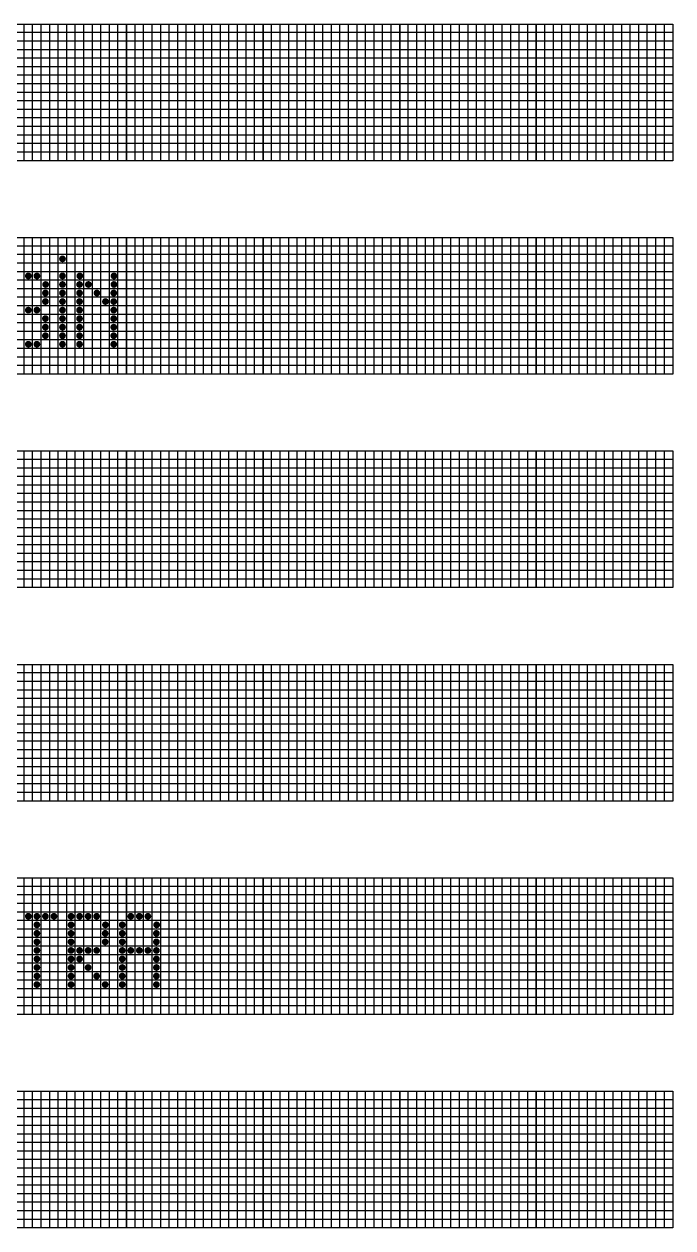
# Model space of a CAD drawing. Header units: millimetres. Extents: x -420 to 1601, y -250 to 2666.
# Drawn here: x 340 to 1100, y 1250 to 2660 of the extents above; entities that cross this region are included whole.
import ezdxf

# ---------------------------------------------------------------- set-up
doc = ezdxf.new("R2010")
doc.units = ezdxf.units.MM
doc.layers.add('1', color=252, linetype='Continuous')

# ---------------------------------------------------------------- blocks, each defined once
blk = doc.blocks.new('A$C286635286')
at = {"layer": '1'}
for p, q in [((20, 160), (180, 160)), ((20, 0), (20, 160)), ((30, 0), (30, 160)), ((40, 0), (40, 160)), ((50, 0), (50, 160)), ((60, 0), (60, 160)), ((70, 0), (70, 160)), ((80, 0), (80, 160)), ((90, 0), (90, 160)), ((100, 0), (100, 160)), ((110, 0), (110, 160)), ((120, 0), (120, 160)), ((130, 0), (130, 160)), ((140, 0), (140, 160)), ((150, 0), (150, 160)), ((160, 0), (160, 160)), ((170, 0), (170, 160)), ((180, 160), (180, 0)), ((180, 150), (20, 150)), ((180, 140), (20, 140)), ((180, 130), (20, 130)), ((180, 120), (20, 120)), ((180, 110), (20, 110)), ((180, 100), (20, 100)), ((180, 90), (20, 90)), ((180, 80), (20, 80)), ((180, 70), (20, 70)), ((180, 60), (20, 60)), ((180, 50), (20, 50)), ((180, 40), (20, 40)), ((180, 30), (20, 30)), ((180, 20), (20, 20)), ((180, 10), (20, 10)), ((180, 0), (20, 0))]:
    blk.add_line(p, q, dxfattribs=at)

msp = doc.modelspace()

# ---------------------------------------------------------------- hatches: boundary and pattern name
at = {"true_color": 0xff4500}
h = msp.add_hatch(color=20, dxfattribs=at)
h.set_gradient(color1=(255, 69, 0), color2=(234, 62, 0), one_color=1, name='INVSPHERICAL')
h.paths.add_polyline_path([(381, 2385, 1), (389, 2385, 1)])
edge = h.paths.add_edge_path(flags=0)
edge.add_arc((385, 2385), 4, 0, 360)
edge = h.paths.add_edge_path(flags=16)
edge.add_arc((385, 2385), 4, 0, 360)
h = msp.add_hatch(color=20, dxfattribs=at)
h.set_gradient(color1=(255, 69, 0), color2=(234, 62, 0), one_color=1, name='INVSPHERICAL')
h.paths.add_polyline_path([(341, 2365, 1), (349, 2365, 1)])
edge = h.paths.add_edge_path(flags=0)
edge.add_arc((345, 2365), 4, 0, 360)
edge = h.paths.add_edge_path(flags=16)
edge.add_arc((345, 2365), 4, 0, 360)
h = msp.add_hatch(color=20, dxfattribs=at)
h.set_gradient(color1=(255, 69, 0), color2=(234, 62, 0), one_color=1, name='INVSPHERICAL')
h.paths.add_polyline_path([(351, 2365, 1), (359, 2365, 1)])
edge = h.paths.add_edge_path(flags=0)
edge.add_arc((355, 2365), 4, 0, 360)
edge = h.paths.add_edge_path(flags=16)
edge.add_arc((355, 2365), 4, 0, 360)
h = msp.add_hatch(color=20, dxfattribs=at)
h.set_gradient(color1=(255, 69, 0), color2=(234, 62, 0), one_color=1, name='INVSPHERICAL')
h.paths.add_polyline_path([(381, 2365, 1), (389, 2365, 1)])
edge = h.paths.add_edge_path(flags=0)
edge.add_arc((385, 2365), 4, 0, 360)
edge = h.paths.add_edge_path(flags=16)
edge.add_arc((385, 2365), 4, 0, 360)
h = msp.add_hatch(color=20, dxfattribs=at)
h.set_gradient(color1=(255, 69, 0), color2=(234, 62, 0), one_color=1, name='INVSPHERICAL')
h.paths.add_polyline_path([(401.3, 2365, 1), (409.3, 2365, 1)])
edge = h.paths.add_edge_path(flags=0)
edge.add_arc((405.3, 2365), 4, 0, 360)
edge = h.paths.add_edge_path(flags=16)
edge.add_arc((405.3, 2365), 4, 0, 360)
h = msp.add_hatch(color=20, dxfattribs=at)
h.set_gradient(color1=(255, 69, 0), color2=(234, 62, 0), one_color=1, name='INVSPHERICAL')
h.paths.add_polyline_path([(441.3, 2365, 1), (449.3, 2365, 1)])
edge = h.paths.add_edge_path(flags=0)
edge.add_arc((445.3, 2365), 4, 0, 360)
edge = h.paths.add_edge_path(flags=16)
edge.add_arc((445.3, 2365), 4, 0, 360)
h = msp.add_hatch(color=20, dxfattribs=at)
h.set_gradient(color1=(255, 69, 0), color2=(234, 62, 0), one_color=1, name='INVSPHERICAL')
h.paths.add_polyline_path([(361.3, 2355, 1), (369.3, 2355, 1)])
edge = h.paths.add_edge_path(flags=0)
edge.add_arc((365.3, 2355), 4, 0, 360)
edge = h.paths.add_edge_path(flags=16)
edge.add_arc((365.3, 2355), 4, 0, 360)
h = msp.add_hatch(color=20, dxfattribs=at)
h.set_gradient(color1=(255, 69, 0), color2=(234, 62, 0), one_color=1, name='INVSPHERICAL')
h.paths.add_polyline_path([(381, 2355, 1), (389, 2355, 1)])
edge = h.paths.add_edge_path(flags=0)
edge.add_arc((385, 2355), 4, 0, 360)
edge = h.paths.add_edge_path(flags=16)
edge.add_arc((385, 2355), 4, 0, 360)
h = msp.add_hatch(color=20, dxfattribs=at)
h.set_gradient(color1=(255, 69, 0), color2=(234, 62, 0), one_color=1, name='INVSPHERICAL')
h.paths.add_polyline_path([(401, 2355, 1), (409, 2355, 1)])
edge = h.paths.add_edge_path(flags=0)
edge.add_arc((405, 2355), 4, 0, 360)
edge = h.paths.add_edge_path(flags=16)
edge.add_arc((405, 2355), 4, 0, 360)
h = msp.add_hatch(color=20, dxfattribs=at)
h.set_gradient(color1=(255, 69, 0), color2=(234, 62, 0), one_color=1, name='INVSPHERICAL')
h.paths.add_polyline_path([(411.3, 2355, 1), (419.3, 2355, 1)])
edge = h.paths.add_edge_path(flags=0)
edge.add_arc((415.3, 2355), 4, 0, 360)
edge = h.paths.add_edge_path(flags=16)
edge.add_arc((415.3, 2355), 4, 0, 360)
h = msp.add_hatch(color=20, dxfattribs=at)
h.set_gradient(color1=(255, 69, 0), color2=(234, 62, 0), one_color=1, name='INVSPHERICAL')
h.paths.add_polyline_path([(441.3, 2355, 1), (449.3, 2355, 1)])
edge = h.paths.add_edge_path(flags=0)
edge.add_arc((445.3, 2355), 4, 0, 360)
edge = h.paths.add_edge_path(flags=16)
edge.add_arc((445.3, 2355), 4, 0, 360)
h = msp.add_hatch(color=20, dxfattribs=at)
h.set_gradient(color1=(255, 69, 0), color2=(234, 62, 0), one_color=1, name='INVSPHERICAL')
h.paths.add_polyline_path([(361, 2345, 1), (369, 2345, 1)])
edge = h.paths.add_edge_path(flags=0)
edge.add_arc((365, 2345), 4, 0, 360)
edge = h.paths.add_edge_path(flags=16)
edge.add_arc((365, 2345), 4, 0, 360)
h = msp.add_hatch(color=20, dxfattribs=at)
h.set_gradient(color1=(255, 69, 0), color2=(234, 62, 0), one_color=1, name='INVSPHERICAL')
h.paths.add_polyline_path([(381, 2345, 1), (389, 2345, 1)])
edge = h.paths.add_edge_path(flags=0)
edge.add_arc((385, 2345), 4, 0, 360)
edge = h.paths.add_edge_path(flags=16)
edge.add_arc((385, 2345), 4, 0, 360)
h = msp.add_hatch(color=20, dxfattribs=at)
h.set_gradient(color1=(255, 69, 0), color2=(234, 62, 0), one_color=1, name='INVSPHERICAL')
h.paths.add_polyline_path([(401, 2345, 1), (409, 2345, 1)])
edge = h.paths.add_edge_path(flags=0)
edge.add_arc((405, 2345), 4, 0, 360)
edge = h.paths.add_edge_path(flags=16)
edge.add_arc((405, 2345), 4, 0, 360)
h = msp.add_hatch(color=20, dxfattribs=at)
h.set_gradient(color1=(255, 69, 0), color2=(234, 62, 0), one_color=1, name='INVSPHERICAL')
h.paths.add_polyline_path([(421.3, 2345, 1), (429.3, 2345, 1)])
edge = h.paths.add_edge_path(flags=0)
edge.add_arc((425.3, 2345), 4, 0, 360)
edge = h.paths.add_edge_path(flags=16)
edge.add_arc((425.3, 2345), 4, 0, 360)
h = msp.add_hatch(color=20, dxfattribs=at)
h.set_gradient(color1=(255, 69, 0), color2=(234, 62, 0), one_color=1, name='INVSPHERICAL')
h.paths.add_polyline_path([(441, 2345, 1), (449, 2345, 1)])
edge = h.paths.add_edge_path(flags=0)
edge.add_arc((445, 2345), 4, 0, 360)
edge = h.paths.add_edge_path(flags=16)
edge.add_arc((445, 2345), 4, 0, 360)
h = msp.add_hatch(color=20, dxfattribs=at)
h.set_gradient(color1=(255, 69, 0), color2=(234, 62, 0), one_color=1, name='INVSPHERICAL')
h.paths.add_polyline_path([(341, 2325, 1), (349, 2325, 1)])
edge = h.paths.add_edge_path(flags=0)
edge.add_arc((345, 2325), 4, 0, 360)
edge = h.paths.add_edge_path(flags=16)
edge.add_arc((345, 2325), 4, 0, 360)
h = msp.add_hatch(color=20, dxfattribs=at)
h.set_gradient(color1=(255, 69, 0), color2=(234, 62, 0), one_color=1, name='INVSPHERICAL')
h.paths.add_polyline_path([(351, 2325, 1), (359, 2325, 1)])
edge = h.paths.add_edge_path(flags=0)
edge.add_arc((355, 2325), 4, 0, 360)
edge = h.paths.add_edge_path(flags=16)
edge.add_arc((355, 2325), 4, 0, 360)
h = msp.add_hatch(color=20, dxfattribs=at)
h.set_gradient(color1=(255, 69, 0), color2=(234, 62, 0), one_color=1, name='INVSPHERICAL')
h.paths.add_polyline_path([(361, 2335, 1), (369, 2335, 1)])
edge = h.paths.add_edge_path(flags=0)
edge.add_arc((365, 2335), 4, 0, 360)
edge = h.paths.add_edge_path(flags=16)
edge.add_arc((365, 2335), 4, 0, 360)
h = msp.add_hatch(color=20, dxfattribs=at)
h.set_gradient(color1=(255, 69, 0), color2=(234, 62, 0), one_color=1, name='INVSPHERICAL')
h.paths.add_polyline_path([(381, 2335, 1), (389, 2335, 1)])
edge = h.paths.add_edge_path(flags=0)
edge.add_arc((385, 2335), 4, 0, 360)
edge = h.paths.add_edge_path(flags=16)
edge.add_arc((385, 2335), 4, 0, 360)
h = msp.add_hatch(color=20, dxfattribs=at)
h.set_gradient(color1=(255, 69, 0), color2=(234, 62, 0), one_color=1, name='INVSPHERICAL')
h.paths.add_polyline_path([(381, 2325, 1), (389, 2325, 1)])
edge = h.paths.add_edge_path(flags=0)
edge.add_arc((385, 2325), 4, 0, 360)
edge = h.paths.add_edge_path(flags=16)
edge.add_arc((385, 2325), 4, 0, 360)
h = msp.add_hatch(color=20, dxfattribs=at)
h.set_gradient(color1=(255, 69, 0), color2=(234, 62, 0), one_color=1, name='INVSPHERICAL')
h.paths.add_polyline_path([(401, 2335, 1), (409, 2335, 1)])
edge = h.paths.add_edge_path(flags=0)
edge.add_arc((405, 2335), 4, 0, 360)
edge = h.paths.add_edge_path(flags=16)
edge.add_arc((405, 2335), 4, 0, 360)
h = msp.add_hatch(color=20, dxfattribs=at)
h.set_gradient(color1=(255, 69, 0), color2=(234, 62, 0), one_color=1, name='INVSPHERICAL')
h.paths.add_polyline_path([(401, 2325, 1), (409, 2325, 1)])
edge = h.paths.add_edge_path(flags=0)
edge.add_arc((405, 2325), 4, 0, 360)
edge = h.paths.add_edge_path(flags=16)
edge.add_arc((405, 2325), 4, 0, 360)
h = msp.add_hatch(color=20, dxfattribs=at)
h.set_gradient(color1=(255, 69, 0), color2=(234, 62, 0), one_color=1, name='INVSPHERICAL')
h.paths.add_polyline_path([(431.3, 2335, 1), (439.3, 2335, 1)])
edge = h.paths.add_edge_path(flags=0)
edge.add_arc((435.3, 2335), 4, 0, 360)
edge = h.paths.add_edge_path(flags=16)
edge.add_arc((435.3, 2335), 4, 0, 360)
h = msp.add_hatch(color=20, dxfattribs=at)
h.set_gradient(color1=(255, 69, 0), color2=(234, 62, 0), one_color=1, name='INVSPHERICAL')
h.paths.add_polyline_path([(441, 2335, 1), (449, 2335, 1)])
edge = h.paths.add_edge_path(flags=0)
edge.add_arc((445, 2335), 4, 0, 360)
edge = h.paths.add_edge_path(flags=16)
edge.add_arc((445, 2335), 4, 0, 360)
h = msp.add_hatch(color=20, dxfattribs=at)
h.set_gradient(color1=(255, 69, 0), color2=(234, 62, 0), one_color=1, name='INVSPHERICAL')
h.paths.add_polyline_path([(441, 2325, 1), (449, 2325, 1)])
edge = h.paths.add_edge_path(flags=0)
edge.add_arc((445, 2325), 4, 0, 360)
edge = h.paths.add_edge_path(flags=16)
edge.add_arc((445, 2325), 4, 0, 360)
h = msp.add_hatch(color=20, dxfattribs=at)
h.set_gradient(color1=(255, 69, 0), color2=(234, 62, 0), one_color=1, name='INVSPHERICAL')
h.paths.add_polyline_path([(361, 2315, 1), (369, 2315, 1)])
edge = h.paths.add_edge_path(flags=0)
edge.add_arc((365, 2315), 4, 0, 360)
edge = h.paths.add_edge_path(flags=16)
edge.add_arc((365, 2315), 4, 0, 360)
h = msp.add_hatch(color=20, dxfattribs=at)
h.set_gradient(color1=(255, 69, 0), color2=(234, 62, 0), one_color=1, name='INVSPHERICAL')
h.paths.add_polyline_path([(381, 2315, 1), (389, 2315, 1)])
edge = h.paths.add_edge_path(flags=0)
edge.add_arc((385, 2315), 4, 0, 360)
edge = h.paths.add_edge_path(flags=16)
edge.add_arc((385, 2315), 4, 0, 360)
h = msp.add_hatch(color=20, dxfattribs=at)
h.set_gradient(color1=(255, 69, 0), color2=(234, 62, 0), one_color=1, name='INVSPHERICAL')
h.paths.add_polyline_path([(401, 2315, 1), (409, 2315, 1)])
edge = h.paths.add_edge_path(flags=0)
edge.add_arc((405, 2315), 4, 0, 360)
edge = h.paths.add_edge_path(flags=16)
edge.add_arc((405, 2315), 4, 0, 360)
h = msp.add_hatch(color=20, dxfattribs=at)
h.set_gradient(color1=(255, 69, 0), color2=(234, 62, 0), one_color=1, name='INVSPHERICAL')
h.paths.add_polyline_path([(441, 2315, 1), (449, 2315, 1)])
edge = h.paths.add_edge_path(flags=0)
edge.add_arc((445, 2315), 4, 0, 360)
edge = h.paths.add_edge_path(flags=16)
edge.add_arc((445, 2315), 4, 0, 360)
h = msp.add_hatch(color=20, dxfattribs=at)
h.set_gradient(color1=(255, 69, 0), color2=(234, 62, 0), one_color=1, name='INVSPHERICAL')
h.paths.add_polyline_path([(361, 2305, 1), (369, 2305, 1)])
edge = h.paths.add_edge_path(flags=0)
edge.add_arc((365, 2305), 4, 0, 360)
edge = h.paths.add_edge_path(flags=16)
edge.add_arc((365, 2305), 4, 0, 360)
h = msp.add_hatch(color=20, dxfattribs=at)
h.set_gradient(color1=(255, 69, 0), color2=(234, 62, 0), one_color=1, name='INVSPHERICAL')
h.paths.add_polyline_path([(361, 2295, 1), (369, 2295, 1)])
edge = h.paths.add_edge_path(flags=0)
edge.add_arc((365, 2295), 4, 0, 360)
edge = h.paths.add_edge_path(flags=16)
edge.add_arc((365, 2295), 4, 0, 360)
h = msp.add_hatch(color=20, dxfattribs=at)
h.set_gradient(color1=(255, 69, 0), color2=(234, 62, 0), one_color=1, name='INVSPHERICAL')
h.paths.add_polyline_path([(381, 2305, 1), (389, 2305, 1)])
edge = h.paths.add_edge_path(flags=0)
edge.add_arc((385, 2305), 4, 0, 360)
edge = h.paths.add_edge_path(flags=16)
edge.add_arc((385, 2305), 4, 0, 360)
h = msp.add_hatch(color=20, dxfattribs=at)
h.set_gradient(color1=(255, 69, 0), color2=(234, 62, 0), one_color=1, name='INVSPHERICAL')
h.paths.add_polyline_path([(381, 2295, 1), (389, 2295, 1)])
edge = h.paths.add_edge_path(flags=0)
edge.add_arc((385, 2295), 4, 0, 360)
edge = h.paths.add_edge_path(flags=16)
edge.add_arc((385, 2295), 4, 0, 360)
h = msp.add_hatch(color=20, dxfattribs=at)
h.set_gradient(color1=(255, 69, 0), color2=(234, 62, 0), one_color=1, name='INVSPHERICAL')
h.paths.add_polyline_path([(401, 2305, 1), (409, 2305, 1)])
edge = h.paths.add_edge_path(flags=0)
edge.add_arc((405, 2305), 4, 0, 360)
edge = h.paths.add_edge_path(flags=16)
edge.add_arc((405, 2305), 4, 0, 360)
h = msp.add_hatch(color=20, dxfattribs=at)
h.set_gradient(color1=(255, 69, 0), color2=(234, 62, 0), one_color=1, name='INVSPHERICAL')
h.paths.add_polyline_path([(401, 2295, 1), (409, 2295, 1)])
edge = h.paths.add_edge_path(flags=0)
edge.add_arc((405, 2295), 4, 0, 360)
edge = h.paths.add_edge_path(flags=16)
edge.add_arc((405, 2295), 4, 0, 360)
h = msp.add_hatch(color=20, dxfattribs=at)
h.set_gradient(color1=(255, 69, 0), color2=(234, 62, 0), one_color=1, name='INVSPHERICAL')
h.paths.add_polyline_path([(441, 2305, 1), (449, 2305, 1)])
edge = h.paths.add_edge_path(flags=0)
edge.add_arc((445, 2305), 4, 0, 360)
edge = h.paths.add_edge_path(flags=16)
edge.add_arc((445, 2305), 4, 0, 360)
h = msp.add_hatch(color=20, dxfattribs=at)
h.set_gradient(color1=(255, 69, 0), color2=(234, 62, 0), one_color=1, name='INVSPHERICAL')
h.paths.add_polyline_path([(441, 2295, 1), (449, 2295, 1)])
edge = h.paths.add_edge_path(flags=0)
edge.add_arc((445, 2295), 4, 0, 360)
edge = h.paths.add_edge_path(flags=16)
edge.add_arc((445, 2295), 4, 0, 360)
h = msp.add_hatch(color=20, dxfattribs=at)
h.set_gradient(color1=(255, 69, 0), color2=(234, 62, 0), one_color=1, name='INVSPHERICAL')
h.paths.add_polyline_path([(341, 2285, 1), (349, 2285, 1)])
edge = h.paths.add_edge_path(flags=0)
edge.add_arc((345, 2285), 4, 0, 360)
edge = h.paths.add_edge_path(flags=16)
edge.add_arc((345, 2285), 4, 0, 360)
h = msp.add_hatch(color=20, dxfattribs=at)
h.set_gradient(color1=(255, 69, 0), color2=(234, 62, 0), one_color=1, name='INVSPHERICAL')
h.paths.add_polyline_path([(351, 2285, 1), (359, 2285, 1)])
edge = h.paths.add_edge_path(flags=0)
edge.add_arc((355, 2285), 4, 0, 360)
edge = h.paths.add_edge_path(flags=16)
edge.add_arc((355, 2285), 4, 0, 360)
h = msp.add_hatch(color=20, dxfattribs=at)
h.set_gradient(color1=(255, 69, 0), color2=(234, 62, 0), one_color=1, name='INVSPHERICAL')
h.paths.add_polyline_path([(381, 2285, 1), (389, 2285, 1)])
edge = h.paths.add_edge_path(flags=0)
edge.add_arc((385, 2285), 4, 0, 360)
edge = h.paths.add_edge_path(flags=16)
edge.add_arc((385, 2285), 4, 0, 360)
h = msp.add_hatch(color=20, dxfattribs=at)
h.set_gradient(color1=(255, 69, 0), color2=(234, 62, 0), one_color=1, name='INVSPHERICAL')
h.paths.add_polyline_path([(401, 2285, 1), (409, 2285, 1)])
edge = h.paths.add_edge_path(flags=0)
edge.add_arc((405, 2285), 4, 0, 360)
edge = h.paths.add_edge_path(flags=16)
edge.add_arc((405, 2285), 4, 0, 360)
h = msp.add_hatch(color=20, dxfattribs=at)
h.set_gradient(color1=(255, 69, 0), color2=(234, 62, 0), one_color=1, name='INVSPHERICAL')
h.paths.add_polyline_path([(441, 2285, 1), (449, 2285, 1)])
edge = h.paths.add_edge_path(flags=0)
edge.add_arc((445, 2285), 4, 0, 360)
edge = h.paths.add_edge_path(flags=16)
edge.add_arc((445, 2285), 4, 0, 360)
h = msp.add_hatch(color=20, dxfattribs=at)
h.set_gradient(color1=(255, 69, 0), color2=(234, 62, 0), one_color=1, name='INVSPHERICAL')
h.paths.add_polyline_path([(341, 1615, 1), (349, 1615, 1)])
edge = h.paths.add_edge_path(flags=0)
edge.add_arc((345, 1615), 4, 0, 360)
edge = h.paths.add_edge_path(flags=16)
edge.add_arc((345, 1615), 4, 0, 360)
h = msp.add_hatch(color=20, dxfattribs=at)
h.set_gradient(color1=(255, 69, 0), color2=(234, 62, 0), one_color=1, name='INVSPHERICAL')
h.paths.add_polyline_path([(351, 1615, 1), (359, 1615, 1)])
edge = h.paths.add_edge_path(flags=0)
edge.add_arc((355, 1615), 4, 0, 360)
edge = h.paths.add_edge_path(flags=16)
edge.add_arc((355, 1615), 4, 0, 360)
h = msp.add_hatch(color=20, dxfattribs=at)
h.set_gradient(color1=(255, 69, 0), color2=(234, 62, 0), one_color=1, name='INVSPHERICAL')
h.paths.add_polyline_path([(351, 1605, 1), (359, 1605, 1)])
edge = h.paths.add_edge_path(flags=0)
edge.add_arc((355, 1605), 4, 0, 360)
edge = h.paths.add_edge_path(flags=16)
edge.add_arc((355, 1605), 4, 0, 360)
h = msp.add_hatch(color=20, dxfattribs=at)
h.set_gradient(color1=(255, 69, 0), color2=(234, 62, 0), one_color=1, name='INVSPHERICAL')
h.paths.add_polyline_path([(361, 1615, 1), (369, 1615, 1)])
edge = h.paths.add_edge_path(flags=0)
edge.add_arc((365, 1615), 4, 0, 360)
edge = h.paths.add_edge_path(flags=16)
edge.add_arc((365, 1615), 4, 0, 360)
h = msp.add_hatch(color=20, dxfattribs=at)
h.set_gradient(color1=(255, 69, 0), color2=(234, 62, 0), one_color=1, name='INVSPHERICAL')
h.paths.add_polyline_path([(371, 1615, 1), (379, 1615, 1)])
edge = h.paths.add_edge_path(flags=0)
edge.add_arc((375, 1615), 4, 0, 360)
edge = h.paths.add_edge_path(flags=16)
edge.add_arc((375, 1615), 4, 0, 360)
h = msp.add_hatch(color=20, dxfattribs=at)
h.set_gradient(color1=(255, 69, 0), color2=(234, 62, 0), one_color=1, name='INVSPHERICAL')
h.paths.add_polyline_path([(391, 1615, 1), (399, 1615, 1)])
edge = h.paths.add_edge_path(flags=0)
edge.add_arc((395, 1615), 4, 0, 360)
edge = h.paths.add_edge_path(flags=16)
edge.add_arc((395, 1615), 4, 0, 360)
h = msp.add_hatch(color=20, dxfattribs=at)
h.set_gradient(color1=(255, 69, 0), color2=(234, 62, 0), one_color=1, name='INVSPHERICAL')
h.paths.add_polyline_path([(391, 1605, 1), (399, 1605, 1)])
edge = h.paths.add_edge_path(flags=0)
edge.add_arc((395, 1605), 4, 0, 360)
edge = h.paths.add_edge_path(flags=16)
edge.add_arc((395, 1605), 4, 0, 360)
h = msp.add_hatch(color=20, dxfattribs=at)
h.set_gradient(color1=(255, 69, 0), color2=(234, 62, 0), one_color=1, name='INVSPHERICAL')
h.paths.add_polyline_path([(401, 1615, 1), (409, 1615, 1)])
edge = h.paths.add_edge_path(flags=0)
edge.add_arc((405, 1615), 4, 0, 360)
edge = h.paths.add_edge_path(flags=16)
edge.add_arc((405, 1615), 4, 0, 360)
h = msp.add_hatch(color=20, dxfattribs=at)
h.set_gradient(color1=(255, 69, 0), color2=(234, 62, 0), one_color=1, name='INVSPHERICAL')
h.paths.add_polyline_path([(411, 1615, 1), (419, 1615, 1)])
edge = h.paths.add_edge_path(flags=0)
edge.add_arc((415, 1615), 4, 0, 360)
edge = h.paths.add_edge_path(flags=16)
edge.add_arc((415, 1615), 4, 0, 360)
h = msp.add_hatch(color=20, dxfattribs=at)
h.set_gradient(color1=(255, 69, 0), color2=(234, 62, 0), one_color=1, name='INVSPHERICAL')
h.paths.add_polyline_path([(421, 1615, 1), (429, 1615, 1)])
edge = h.paths.add_edge_path(flags=0)
edge.add_arc((425, 1615), 4, 0, 360)
edge = h.paths.add_edge_path(flags=16)
edge.add_arc((425, 1615), 4, 0, 360)
h = msp.add_hatch(color=20, dxfattribs=at)
h.set_gradient(color1=(255, 69, 0), color2=(234, 62, 0), one_color=1, name='INVSPHERICAL')
h.paths.add_polyline_path([(431.3, 1605, 1), (439.3, 1605, 1)])
edge = h.paths.add_edge_path(flags=0)
edge.add_arc((435.3, 1605), 4, 0, 360)
edge = h.paths.add_edge_path(flags=16)
edge.add_arc((435.3, 1605), 4, 0, 360)
h = msp.add_hatch(color=20, dxfattribs=at)
h.set_gradient(color1=(255, 69, 0), color2=(234, 62, 0), one_color=1, name='INVSPHERICAL')
h.paths.add_polyline_path([(451, 1605, 1), (459, 1605, 1)])
edge = h.paths.add_edge_path(flags=0)
edge.add_arc((455, 1605), 4, 0, 360)
edge = h.paths.add_edge_path(flags=16)
edge.add_arc((455, 1605), 4, 0, 360)
h = msp.add_hatch(color=20, dxfattribs=at)
h.set_gradient(color1=(255, 69, 0), color2=(234, 62, 0), one_color=1, name='INVSPHERICAL')
h.paths.add_polyline_path([(461, 1615, 1), (469, 1615, 1)])
edge = h.paths.add_edge_path(flags=0)
edge.add_arc((465, 1615), 4, 0, 360)
edge = h.paths.add_edge_path(flags=16)
edge.add_arc((465, 1615), 4, 0, 360)
h = msp.add_hatch(color=20, dxfattribs=at)
h.set_gradient(color1=(255, 69, 0), color2=(234, 62, 0), one_color=1, name='INVSPHERICAL')
h.paths.add_polyline_path([(471, 1615, 1), (479, 1615, 1)])
edge = h.paths.add_edge_path(flags=0)
edge.add_arc((475, 1615), 4, 0, 360)
edge = h.paths.add_edge_path(flags=16)
edge.add_arc((475, 1615), 4, 0, 360)
h = msp.add_hatch(color=20, dxfattribs=at)
h.set_gradient(color1=(255, 69, 0), color2=(234, 62, 0), one_color=1, name='INVSPHERICAL')
h.paths.add_polyline_path([(481, 1615, 1), (489, 1615, 1)])
edge = h.paths.add_edge_path(flags=0)
edge.add_arc((485, 1615), 4, 0, 360)
edge = h.paths.add_edge_path(flags=16)
edge.add_arc((485, 1615), 4, 0, 360)
h = msp.add_hatch(color=20, dxfattribs=at)
h.set_gradient(color1=(255, 69, 0), color2=(234, 62, 0), one_color=1, name='INVSPHERICAL')
h.paths.add_polyline_path([(491.3, 1605, 1), (499.3, 1605, 1)])
edge = h.paths.add_edge_path(flags=0)
edge.add_arc((495.3, 1605), 4, 0, 360)
edge = h.paths.add_edge_path(flags=16)
edge.add_arc((495.3, 1605), 4, 0, 360)
h = msp.add_hatch(color=20, dxfattribs=at)
h.set_gradient(color1=(255, 69, 0), color2=(234, 62, 0), one_color=1, name='INVSPHERICAL')
h.paths.add_polyline_path([(351, 1595, 1), (359, 1595, 1)])
edge = h.paths.add_edge_path(flags=0)
edge.add_arc((355, 1595), 4, 0, 360)
edge = h.paths.add_edge_path(flags=16)
edge.add_arc((355, 1595), 4, 0, 360)
h = msp.add_hatch(color=20, dxfattribs=at)
h.set_gradient(color1=(255, 69, 0), color2=(234, 62, 0), one_color=1, name='INVSPHERICAL')
h.paths.add_polyline_path([(391, 1595, 1), (399, 1595, 1)])
edge = h.paths.add_edge_path(flags=0)
edge.add_arc((395, 1595), 4, 0, 360)
edge = h.paths.add_edge_path(flags=16)
edge.add_arc((395, 1595), 4, 0, 360)
h = msp.add_hatch(color=20, dxfattribs=at)
h.set_gradient(color1=(255, 69, 0), color2=(234, 62, 0), one_color=1, name='INVSPHERICAL')
h.paths.add_polyline_path([(431, 1595, 1), (439, 1595, 1)])
edge = h.paths.add_edge_path(flags=0)
edge.add_arc((435, 1595), 4, 0, 360)
edge = h.paths.add_edge_path(flags=16)
edge.add_arc((435, 1595), 4, 0, 360)
h = msp.add_hatch(color=20, dxfattribs=at)
h.set_gradient(color1=(255, 69, 0), color2=(234, 62, 0), one_color=1, name='INVSPHERICAL')
h.paths.add_polyline_path([(451, 1595, 1), (459, 1595, 1)])
edge = h.paths.add_edge_path(flags=0)
edge.add_arc((455, 1595), 4, 0, 360)
edge = h.paths.add_edge_path(flags=16)
edge.add_arc((455, 1595), 4, 0, 360)
h = msp.add_hatch(color=20, dxfattribs=at)
h.set_gradient(color1=(255, 69, 0), color2=(234, 62, 0), one_color=1, name='INVSPHERICAL')
h.paths.add_polyline_path([(491, 1595, 1), (499, 1595, 1)])
edge = h.paths.add_edge_path(flags=0)
edge.add_arc((495, 1595), 4, 0, 360)
edge = h.paths.add_edge_path(flags=16)
edge.add_arc((495, 1595), 4, 0, 360)
h = msp.add_hatch(color=20, dxfattribs=at)
h.set_gradient(color1=(255, 69, 0), color2=(234, 62, 0), one_color=1, name='INVSPHERICAL')
h.paths.add_polyline_path([(351, 1585, 1), (359, 1585, 1)])
edge = h.paths.add_edge_path(flags=0)
edge.add_arc((355, 1585), 4, 0, 360)
edge = h.paths.add_edge_path(flags=16)
edge.add_arc((355, 1585), 4, 0, 360)
h = msp.add_hatch(color=20, dxfattribs=at)
h.set_gradient(color1=(255, 69, 0), color2=(234, 62, 0), one_color=1, name='INVSPHERICAL')
h.paths.add_polyline_path([(391, 1585, 1), (399, 1585, 1)])
edge = h.paths.add_edge_path(flags=0)
edge.add_arc((395, 1585), 4, 0, 360)
edge = h.paths.add_edge_path(flags=16)
edge.add_arc((395, 1585), 4, 0, 360)
h = msp.add_hatch(color=20, dxfattribs=at)
h.set_gradient(color1=(255, 69, 0), color2=(234, 62, 0), one_color=1, name='INVSPHERICAL')
h.paths.add_polyline_path([(431, 1585, 1), (439, 1585, 1)])
edge = h.paths.add_edge_path(flags=0)
edge.add_arc((435, 1585), 4, 0, 360)
edge = h.paths.add_edge_path(flags=16)
edge.add_arc((435, 1585), 4, 0, 360)
h = msp.add_hatch(color=20, dxfattribs=at)
h.set_gradient(color1=(255, 69, 0), color2=(234, 62, 0), one_color=1, name='INVSPHERICAL')
h.paths.add_polyline_path([(451, 1585, 1), (459, 1585, 1)])
edge = h.paths.add_edge_path(flags=0)
edge.add_arc((455, 1585), 4, 0, 360)
edge = h.paths.add_edge_path(flags=16)
edge.add_arc((455, 1585), 4, 0, 360)
h = msp.add_hatch(color=20, dxfattribs=at)
h.set_gradient(color1=(255, 69, 0), color2=(234, 62, 0), one_color=1, name='INVSPHERICAL')
h.paths.add_polyline_path([(491, 1585, 1), (499, 1585, 1)])
edge = h.paths.add_edge_path(flags=0)
edge.add_arc((495, 1585), 4, 0, 360)
edge = h.paths.add_edge_path(flags=16)
edge.add_arc((495, 1585), 4, 0, 360)
h = msp.add_hatch(color=20, dxfattribs=at)
h.set_gradient(color1=(255, 69, 0), color2=(234, 62, 0), one_color=1, name='INVSPHERICAL')
h.paths.add_polyline_path([(351, 1575, 1), (359, 1575, 1)])
edge = h.paths.add_edge_path(flags=0)
edge.add_arc((355, 1575), 4, 0, 360)
edge = h.paths.add_edge_path(flags=16)
edge.add_arc((355, 1575), 4, 0, 360)
h = msp.add_hatch(color=20, dxfattribs=at)
h.set_gradient(color1=(255, 69, 0), color2=(234, 62, 0), one_color=1, name='INVSPHERICAL')
h.paths.add_polyline_path([(351, 1565, 1), (359, 1565, 1)])
edge = h.paths.add_edge_path(flags=0)
edge.add_arc((355, 1565), 4, 0, 360)
edge = h.paths.add_edge_path(flags=16)
edge.add_arc((355, 1565), 4, 0, 360)
h = msp.add_hatch(color=20, dxfattribs=at)
h.set_gradient(color1=(255, 69, 0), color2=(234, 62, 0), one_color=1, name='INVSPHERICAL')
h.paths.add_polyline_path([(391, 1575, 1), (399, 1575, 1)])
edge = h.paths.add_edge_path(flags=0)
edge.add_arc((395, 1575), 4, 0, 360)
edge = h.paths.add_edge_path(flags=16)
edge.add_arc((395, 1575), 4, 0, 360)
h = msp.add_hatch(color=20, dxfattribs=at)
h.set_gradient(color1=(255, 69, 0), color2=(234, 62, 0), one_color=1, name='INVSPHERICAL')
h.paths.add_polyline_path([(391, 1565, 1), (399, 1565, 1)])
edge = h.paths.add_edge_path(flags=0)
edge.add_arc((395, 1565), 4, 0, 360)
edge = h.paths.add_edge_path(flags=16)
edge.add_arc((395, 1565), 4, 0, 360)
h = msp.add_hatch(color=20, dxfattribs=at)
h.set_gradient(color1=(255, 69, 0), color2=(234, 62, 0), one_color=1, name='INVSPHERICAL')
h.paths.add_polyline_path([(401, 1575, 1), (409, 1575, 1)])
edge = h.paths.add_edge_path(flags=0)
edge.add_arc((405, 1575), 4, 0, 360)
edge = h.paths.add_edge_path(flags=16)
edge.add_arc((405, 1575), 4, 0, 360)
h = msp.add_hatch(color=20, dxfattribs=at)
h.set_gradient(color1=(255, 69, 0), color2=(234, 62, 0), one_color=1, name='INVSPHERICAL')
h.paths.add_polyline_path([(401, 1565, 1), (409, 1565, 1)])
edge = h.paths.add_edge_path(flags=0)
edge.add_arc((405, 1565), 4, 0, 360)
edge = h.paths.add_edge_path(flags=16)
edge.add_arc((405, 1565), 4, 0, 360)
h = msp.add_hatch(color=20, dxfattribs=at)
h.set_gradient(color1=(255, 69, 0), color2=(234, 62, 0), one_color=1, name='INVSPHERICAL')
h.paths.add_polyline_path([(411, 1575, 1), (419, 1575, 1)])
edge = h.paths.add_edge_path(flags=0)
edge.add_arc((415, 1575), 4, 0, 360)
edge = h.paths.add_edge_path(flags=16)
edge.add_arc((415, 1575), 4, 0, 360)
h = msp.add_hatch(color=20, dxfattribs=at)
h.set_gradient(color1=(255, 69, 0), color2=(234, 62, 0), one_color=1, name='INVSPHERICAL')
h.paths.add_polyline_path([(421, 1575, 1), (429, 1575, 1)])
edge = h.paths.add_edge_path(flags=0)
edge.add_arc((425, 1575), 4, 0, 360)
edge = h.paths.add_edge_path(flags=16)
edge.add_arc((425, 1575), 4, 0, 360)
h = msp.add_hatch(color=20, dxfattribs=at)
h.set_gradient(color1=(255, 69, 0), color2=(234, 62, 0), one_color=1, name='INVSPHERICAL')
h.paths.add_polyline_path([(451, 1575, 1), (459, 1575, 1)])
edge = h.paths.add_edge_path(flags=0)
edge.add_arc((455, 1575), 4, 0, 360)
edge = h.paths.add_edge_path(flags=16)
edge.add_arc((455, 1575), 4, 0, 360)
h = msp.add_hatch(color=20, dxfattribs=at)
h.set_gradient(color1=(255, 69, 0), color2=(234, 62, 0), one_color=1, name='INVSPHERICAL')
h.paths.add_polyline_path([(451, 1565, 1), (459, 1565, 1)])
edge = h.paths.add_edge_path(flags=0)
edge.add_arc((455, 1565), 4, 0, 360)
edge = h.paths.add_edge_path(flags=16)
edge.add_arc((455, 1565), 4, 0, 360)
h = msp.add_hatch(color=20, dxfattribs=at)
h.set_gradient(color1=(255, 69, 0), color2=(234, 62, 0), one_color=1, name='INVSPHERICAL')
h.paths.add_polyline_path([(461, 1575, 1), (469, 1575, 1)])
edge = h.paths.add_edge_path(flags=0)
edge.add_arc((465, 1575), 4, 0, 360)
edge = h.paths.add_edge_path(flags=16)
edge.add_arc((465, 1575), 4, 0, 360)
h = msp.add_hatch(color=20, dxfattribs=at)
h.set_gradient(color1=(255, 69, 0), color2=(234, 62, 0), one_color=1, name='INVSPHERICAL')
h.paths.add_polyline_path([(471, 1575, 1), (479, 1575, 1)])
edge = h.paths.add_edge_path(flags=0)
edge.add_arc((475, 1575), 4, 0, 360)
edge = h.paths.add_edge_path(flags=16)
edge.add_arc((475, 1575), 4, 0, 360)
h = msp.add_hatch(color=20, dxfattribs=at)
h.set_gradient(color1=(255, 69, 0), color2=(234, 62, 0), one_color=1, name='INVSPHERICAL')
h.paths.add_polyline_path([(481, 1575, 1), (489, 1575, 1)])
edge = h.paths.add_edge_path(flags=0)
edge.add_arc((485, 1575), 4, 0, 360)
edge = h.paths.add_edge_path(flags=16)
edge.add_arc((485, 1575), 4, 0, 360)
h = msp.add_hatch(color=20, dxfattribs=at)
h.set_gradient(color1=(255, 69, 0), color2=(234, 62, 0), one_color=1, name='INVSPHERICAL')
h.paths.add_polyline_path([(491, 1575, 1), (499, 1575, 1)])
edge = h.paths.add_edge_path(flags=0)
edge.add_arc((495, 1575), 4, 0, 360)
edge = h.paths.add_edge_path(flags=16)
edge.add_arc((495, 1575), 4, 0, 360)
h = msp.add_hatch(color=20, dxfattribs=at)
h.set_gradient(color1=(255, 69, 0), color2=(234, 62, 0), one_color=1, name='INVSPHERICAL')
h.paths.add_polyline_path([(491, 1565, 1), (499, 1565, 1)])
edge = h.paths.add_edge_path(flags=0)
edge.add_arc((495, 1565), 4, 0, 360)
edge = h.paths.add_edge_path(flags=16)
edge.add_arc((495, 1565), 4, 0, 360)
h = msp.add_hatch(color=20, dxfattribs=at)
h.set_gradient(color1=(255, 69, 0), color2=(234, 62, 0), one_color=1, name='INVSPHERICAL')
h.paths.add_polyline_path([(351, 1555, 1), (359, 1555, 1)])
edge = h.paths.add_edge_path(flags=0)
edge.add_arc((355, 1555), 4, 0, 360)
edge = h.paths.add_edge_path(flags=16)
edge.add_arc((355, 1555), 4, 0, 360)
h = msp.add_hatch(color=20, dxfattribs=at)
h.set_gradient(color1=(255, 69, 0), color2=(234, 62, 0), one_color=1, name='INVSPHERICAL')
h.paths.add_polyline_path([(391, 1555, 1), (399, 1555, 1)])
edge = h.paths.add_edge_path(flags=0)
edge.add_arc((395, 1555), 4, 0, 360)
edge = h.paths.add_edge_path(flags=16)
edge.add_arc((395, 1555), 4, 0, 360)
h = msp.add_hatch(color=20, dxfattribs=at)
h.set_gradient(color1=(255, 69, 0), color2=(234, 62, 0), one_color=1, name='INVSPHERICAL')
h.paths.add_polyline_path([(411, 1555, 1), (419, 1555, 1)])
edge = h.paths.add_edge_path(flags=0)
edge.add_arc((415, 1555), 4, 0, 360)
edge = h.paths.add_edge_path(flags=16)
edge.add_arc((415, 1555), 4, 0, 360)
h = msp.add_hatch(color=20, dxfattribs=at)
h.set_gradient(color1=(255, 69, 0), color2=(234, 62, 0), one_color=1, name='INVSPHERICAL')
h.paths.add_polyline_path([(451, 1555, 1), (459, 1555, 1)])
edge = h.paths.add_edge_path(flags=0)
edge.add_arc((455, 1555), 4, 0, 360)
edge = h.paths.add_edge_path(flags=16)
edge.add_arc((455, 1555), 4, 0, 360)
h = msp.add_hatch(color=20, dxfattribs=at)
h.set_gradient(color1=(255, 69, 0), color2=(234, 62, 0), one_color=1, name='INVSPHERICAL')
h.paths.add_polyline_path([(491, 1555, 1), (499, 1555, 1)])
edge = h.paths.add_edge_path(flags=0)
edge.add_arc((495, 1555), 4, 0, 360)
edge = h.paths.add_edge_path(flags=16)
edge.add_arc((495, 1555), 4, 0, 360)
h = msp.add_hatch(color=20, dxfattribs=at)
h.set_gradient(color1=(255, 69, 0), color2=(234, 62, 0), one_color=1, name='INVSPHERICAL')
h.paths.add_polyline_path([(351, 1545, 1), (359, 1545, 1)])
edge = h.paths.add_edge_path(flags=0)
edge.add_arc((355, 1545), 4, 0, 360)
edge = h.paths.add_edge_path(flags=16)
edge.add_arc((355, 1545), 4, 0, 360)
h = msp.add_hatch(color=20, dxfattribs=at)
h.set_gradient(color1=(255, 69, 0), color2=(234, 62, 0), one_color=1, name='INVSPHERICAL')
h.paths.add_polyline_path([(351, 1535, 1), (359, 1535, 1)])
edge = h.paths.add_edge_path(flags=0)
edge.add_arc((355, 1535), 4, 0, 360)
edge = h.paths.add_edge_path(flags=16)
edge.add_arc((355, 1535), 4, 0, 360)
h = msp.add_hatch(color=20, dxfattribs=at)
h.set_gradient(color1=(255, 69, 0), color2=(234, 62, 0), one_color=1, name='INVSPHERICAL')
h.paths.add_polyline_path([(391, 1545, 1), (399, 1545, 1)])
edge = h.paths.add_edge_path(flags=0)
edge.add_arc((395, 1545), 4, 0, 360)
edge = h.paths.add_edge_path(flags=16)
edge.add_arc((395, 1545), 4, 0, 360)
h = msp.add_hatch(color=20, dxfattribs=at)
h.set_gradient(color1=(255, 69, 0), color2=(234, 62, 0), one_color=1, name='INVSPHERICAL')
h.paths.add_polyline_path([(391, 1535, 1), (399, 1535, 1)])
edge = h.paths.add_edge_path(flags=0)
edge.add_arc((395, 1535), 4, 0, 360)
edge = h.paths.add_edge_path(flags=16)
edge.add_arc((395, 1535), 4, 0, 360)
h = msp.add_hatch(color=20, dxfattribs=at)
h.set_gradient(color1=(255, 69, 0), color2=(234, 62, 0), one_color=1, name='INVSPHERICAL')
h.paths.add_polyline_path([(421, 1545, 1), (429, 1545, 1)])
edge = h.paths.add_edge_path(flags=0)
edge.add_arc((425, 1545), 4, 0, 360)
edge = h.paths.add_edge_path(flags=16)
edge.add_arc((425, 1545), 4, 0, 360)
h = msp.add_hatch(color=20, dxfattribs=at)
h.set_gradient(color1=(255, 69, 0), color2=(234, 62, 0), one_color=1, name='INVSPHERICAL')
h.paths.add_polyline_path([(431, 1535, 1), (439, 1535, 1)])
edge = h.paths.add_edge_path(flags=0)
edge.add_arc((435, 1535), 4, 0, 360)
edge = h.paths.add_edge_path(flags=16)
edge.add_arc((435, 1535), 4, 0, 360)
h = msp.add_hatch(color=20, dxfattribs=at)
h.set_gradient(color1=(255, 69, 0), color2=(234, 62, 0), one_color=1, name='INVSPHERICAL')
h.paths.add_polyline_path([(451, 1545, 1), (459, 1545, 1)])
edge = h.paths.add_edge_path(flags=0)
edge.add_arc((455, 1545), 4, 0, 360)
edge = h.paths.add_edge_path(flags=16)
edge.add_arc((455, 1545), 4, 0, 360)
h = msp.add_hatch(color=20, dxfattribs=at)
h.set_gradient(color1=(255, 69, 0), color2=(234, 62, 0), one_color=1, name='INVSPHERICAL')
h.paths.add_polyline_path([(451, 1535, 1), (459, 1535, 1)])
edge = h.paths.add_edge_path(flags=0)
edge.add_arc((455, 1535), 4, 0, 360)
edge = h.paths.add_edge_path(flags=16)
edge.add_arc((455, 1535), 4, 0, 360)
h = msp.add_hatch(color=20, dxfattribs=at)
h.set_gradient(color1=(255, 69, 0), color2=(234, 62, 0), one_color=1, name='INVSPHERICAL')
h.paths.add_polyline_path([(491, 1545, 1), (499, 1545, 1)])
edge = h.paths.add_edge_path(flags=0)
edge.add_arc((495, 1545), 4, 0, 360)
edge = h.paths.add_edge_path(flags=16)
edge.add_arc((495, 1545), 4, 0, 360)
h = msp.add_hatch(color=20, dxfattribs=at)
h.set_gradient(color1=(255, 69, 0), color2=(234, 62, 0), one_color=1, name='INVSPHERICAL')
h.paths.add_polyline_path([(491, 1535, 1), (499, 1535, 1)])
edge = h.paths.add_edge_path(flags=0)
edge.add_arc((495, 1535), 4, 0, 360)
edge = h.paths.add_edge_path(flags=16)
edge.add_arc((495, 1535), 4, 0, 360)

# ---------------------------------------------------------------- block references
for p in [(280, 2500), (440, 2500), (600, 2500), (760, 2500), (920, 2500), (280, 2250), (440, 2250), (600, 2250), (760, 2250), (920, 2250), (280, 2000), (440, 2000), (600, 2000), (760, 2000), (920, 2000), (280, 1750), (440, 1750), (600, 1750), (760, 1750), (920, 1750), (280, 1500), (440, 1500), (600, 1500), (760, 1500), (920, 1500), (280, 1250), (440, 1250), (600, 1250), (760, 1250), (920, 1250)]:
    msp.add_blockref('A$C286635286', p)

doc.saveas('drawing.dxf')
